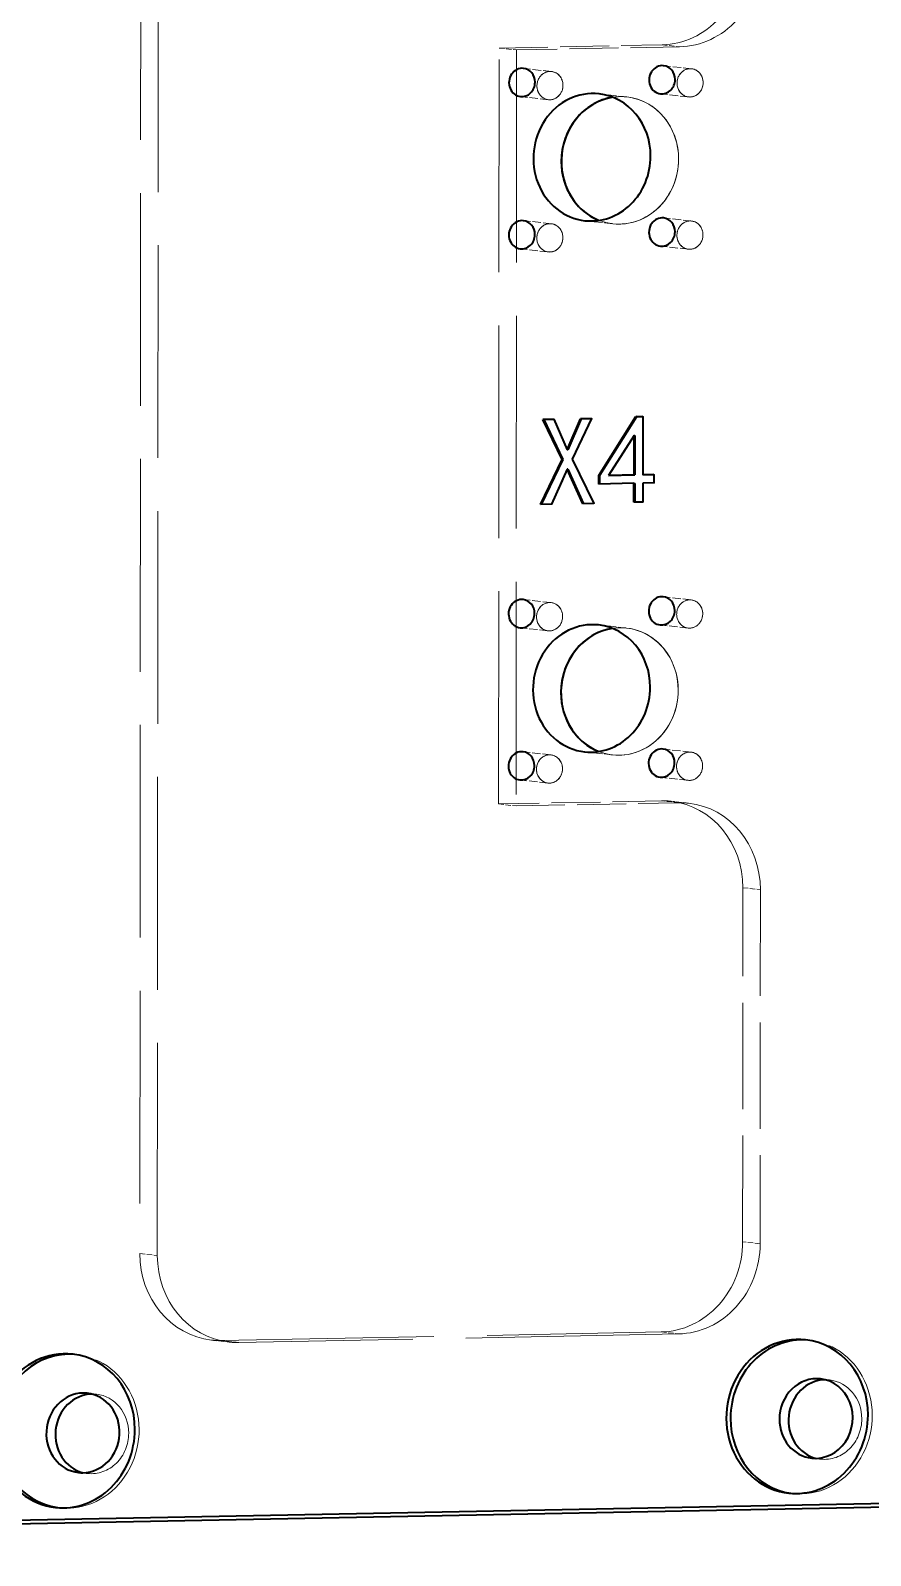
# Model space of a CAD drawing. Header units: millimetres. Extents: x -631 to 3210, y -446 to 2288.
# Drawn here: x 2917.6 to 2965, y 1082.2 to 1168.2 of the extents above; entities that cross this region are included whole.
import ezdxf

# ---------------------------------------------------------------- set-up
doc = ezdxf.new("R2010")
doc.units = ezdxf.units.MM
doc.linetypes.add('DASHED', pattern=[15, 12, -3])
doc.layers.get('0').update_dxf_attribs({"lineweight": 18})

msp = doc.modelspace()

# ---------------------------------------------------------------- linework, layer by layer
at = {"color": 7, "linetype": 'DASHED', "lineweight": 13}
for p, q in [((2923.869, 1249.056), (2923.761, 1099.224)), ((2923.869, 1249.056), (2923.761, 1099.224)), ((2924.747, 1099.114), (2924.855, 1248.947)), ((2924.747, 1099.114), (2924.855, 1248.947)), ((2943.994, 1124.591), (2944.025, 1167.243)), ((2943.994, 1124.591), (2944.025, 1167.243)), ((2945.011, 1167.134), (2944.98, 1124.482)), ((2945.011, 1167.134), (2944.98, 1124.482)), ((2928.352, 1094.319), (2953.161, 1094.804)), ((2928.352, 1094.319), (2953.161, 1094.804)), ((2954.148, 1094.695), (2929.338, 1094.21)), ((2954.148, 1094.695), (2929.338, 1094.21))]:
    msp.add_line(p, q, dxfattribs=at)
at = {"color": 7, "linetype": 'DASHED', "lineweight": 13, "ltscale": 0.229759}
msp.add_line((2944.025, 1167.243), (2953.213, 1167.423), dxfattribs=at)
msp.add_line((2944.025, 1167.243), (2953.213, 1167.423), dxfattribs=at)
at = {"color": 7, "linetype": 'DASHED', "lineweight": 13, "ltscale": 0.02481}
for p, q in [((2944.025, 1167.243), (2945.011, 1167.134)), ((2944.025, 1167.243), (2945.011, 1167.134)), ((2929.338, 1094.21), (2928.352, 1094.319)), ((2929.338, 1094.21), (2928.352, 1094.319))]:
    msp.add_line(p, q, dxfattribs=at)
at = {"color": 7, "linetype": 'DASHED', "lineweight": 13, "ltscale": 0.22976}
for p, q in [((2954.2, 1167.314), (2945.011, 1167.134)), ((2954.2, 1167.314), (2945.011, 1167.134)), ((2953.183, 1124.77), (2943.994, 1124.591)), ((2953.183, 1124.77), (2943.994, 1124.591)), ((2944.98, 1124.482), (2954.169, 1124.661)), ((2944.98, 1124.482), (2954.169, 1124.661))]:
    msp.add_line(p, q, dxfattribs=at)
at = {"color": 7, "linetype": 'DASHED', "lineweight": 13, "ltscale": 0.024812}
for p, q in [((2953.213, 1167.423), (2954.2, 1167.314)), ((2953.213, 1167.423), (2954.2, 1167.314)), ((2943.994, 1124.591), (2944.98, 1124.482)), ((2943.994, 1124.591), (2944.98, 1124.482)), ((2954.169, 1124.661), (2953.183, 1124.77)), ((2954.169, 1124.661), (2953.183, 1124.77)), ((2954.715, 1124.637), (2953.729, 1124.746)), ((2954.715, 1124.637), (2953.729, 1124.746)), ((2957.773, 1119.866), (2958.76, 1119.757)), ((2957.773, 1119.866), (2958.76, 1119.757)), ((2958.745, 1099.779), (2957.759, 1099.888)), ((2958.745, 1099.779), (2957.759, 1099.888)), ((2923.761, 1099.224), (2924.747, 1099.114)), ((2923.761, 1099.224), (2924.747, 1099.114)), ((2953.161, 1094.804), (2954.148, 1094.695)), ((2953.161, 1094.804), (2954.148, 1094.695)), ((2927.806, 1094.344), (2928.792, 1094.235)), ((2927.806, 1094.344), (2928.792, 1094.235))]:
    msp.add_line(p, q, dxfattribs=at)
at = {"color": 7, "linetype": 'DASHED', "lineweight": 13, "ltscale": 0.039698}
for p, q in [((2946.981, 1165.918), (2945.403, 1166.093)), ((2946.981, 1165.918), (2945.403, 1166.093)), ((2954.883, 1166.073), (2953.305, 1166.247)), ((2954.883, 1166.073), (2953.305, 1166.247)), ((2946.805, 1164.328), (2945.227, 1164.503)), ((2946.805, 1164.328), (2945.227, 1164.503)), ((2951.237, 1164.483), (2949.659, 1164.658)), ((2951.237, 1164.483), (2949.659, 1164.658)), ((2954.708, 1164.483), (2953.129, 1164.657)), ((2954.708, 1164.483), (2953.129, 1164.657)), ((2946.975, 1157.328), (2945.397, 1157.503)), ((2946.975, 1157.328), (2945.397, 1157.503)), ((2950.445, 1157.327), (2948.867, 1157.502)), ((2950.445, 1157.327), (2948.867, 1157.502)), ((2954.877, 1157.482), (2953.299, 1157.657)), ((2954.877, 1157.482), (2953.299, 1157.657)), ((2946.799, 1155.738), (2945.221, 1155.912)), ((2946.799, 1155.738), (2945.221, 1155.912)), ((2954.701, 1155.892), (2953.123, 1156.067)), ((2954.701, 1155.892), (2953.123, 1156.067)), ((2946.96, 1135.952), (2945.381, 1136.126)), ((2946.96, 1135.952), (2945.381, 1136.126)), ((2954.862, 1136.106), (2953.284, 1136.281)), ((2954.862, 1136.106), (2953.284, 1136.281)), ((2946.784, 1134.362), (2945.205, 1134.536)), ((2946.784, 1134.362), (2945.205, 1134.536)), ((2951.216, 1134.517), (2949.637, 1134.692)), ((2951.216, 1134.517), (2949.637, 1134.692)), ((2954.686, 1134.516), (2953.108, 1134.691)), ((2954.686, 1134.516), (2953.108, 1134.691)), ((2946.954, 1127.361), (2945.375, 1127.536)), ((2946.954, 1127.361), (2945.375, 1127.536)), ((2950.424, 1127.361), (2948.846, 1127.535)), ((2950.424, 1127.361), (2948.846, 1127.535)), ((2954.856, 1127.516), (2953.277, 1127.691)), ((2954.856, 1127.516), (2953.277, 1127.691)), ((2946.778, 1125.771), (2945.199, 1125.946)), ((2946.778, 1125.771), (2945.199, 1125.946)), ((2954.68, 1125.926), (2953.102, 1126.1)), ((2954.68, 1125.926), (2953.102, 1126.1))]:
    msp.add_line(p, q, dxfattribs=at)
at = {"color": 7, "lineweight": 35, "ltscale": 0.015489}
for p, q in [((2946.499, 1146.286), (2947.118, 1146.298)), ((2946.499, 1146.286), (2947.118, 1146.298)), ((2952.123, 1143.17), (2952.743, 1143.182)), ((2952.123, 1143.17), (2952.743, 1143.182)), ((2952.742, 1142.705), (2952.123, 1142.693)), ((2952.742, 1142.705), (2952.123, 1142.693)), ((2946.986, 1141.498), (2946.366, 1141.486)), ((2946.986, 1141.498), (2946.366, 1141.486))]:
    msp.add_line(p, q, dxfattribs=at)
at = {"color": 7, "lineweight": 35, "ltscale": 0.062455}
msp.add_line((2947.581, 1144.035), (2946.499, 1146.286), dxfattribs=at)
msp.add_line((2947.581, 1144.035), (2946.499, 1146.286), dxfattribs=at)
at = {"color": 7, "lineweight": 35, "ltscale": 0.000991737}
for p, q in [((2946.538, 1146.282), (2946.499, 1146.286)), ((2946.538, 1146.282), (2946.499, 1146.286)), ((2951.634, 1145.377), (2951.674, 1145.372)), ((2951.634, 1145.377), (2951.674, 1145.372)), ((2951.633, 1143.16), (2951.672, 1143.156)), ((2951.633, 1143.16), (2951.672, 1143.156)), ((2952.163, 1143.165), (2952.123, 1143.17)), ((2952.163, 1143.165), (2952.123, 1143.17)), ((2952.162, 1142.688), (2952.123, 1142.693))]:
    msp.add_line(p, q, dxfattribs=at)
at = {"color": 7, "lineweight": 35, "ltscale": 0.014558}
msp.add_line((2947.12, 1146.293), (2946.538, 1146.282), dxfattribs=at)
msp.add_line((2947.12, 1146.293), (2946.538, 1146.282), dxfattribs=at)
at = {"color": 7, "lineweight": 35, "ltscale": 0.062456}
msp.add_line((2946.538, 1146.282), (2947.621, 1144.03), dxfattribs=at)
msp.add_line((2946.538, 1146.282), (2947.621, 1144.03), dxfattribs=at)
at = {"color": 7, "lineweight": 35, "ltscale": 0.046998}
msp.add_line((2947.118, 1146.298), (2947.865, 1144.573), dxfattribs=at)
msp.add_line((2947.118, 1146.298), (2947.865, 1144.573), dxfattribs=at)
at = {"color": 7, "linetype": 'DASHED', "lineweight": 13, "ltscale": 0.000993254}
for p, q in [((2947.158, 1146.294), (2947.118, 1146.298)), ((2947.158, 1146.294), (2947.118, 1146.298)), ((2952.165, 1146.448), (2952.125, 1146.452)), ((2952.165, 1146.448), (2952.125, 1146.452)), ((2949.684, 1142.64), (2949.645, 1142.644)), ((2949.684, 1142.64), (2949.645, 1142.644)), ((2952.782, 1142.7), (2952.742, 1142.705)), ((2952.782, 1142.7), (2952.742, 1142.705)), ((2947.025, 1141.494), (2946.986, 1141.498)), ((2947.025, 1141.494), (2946.986, 1141.498)), ((2948.78, 1141.528), (2948.741, 1141.532)), ((2948.78, 1141.528), (2948.741, 1141.532)), ((2952.161, 1141.622), (2952.122, 1141.626)), ((2952.161, 1141.622), (2952.122, 1141.626))]:
    msp.add_line(p, q, dxfattribs=at)
at = {"color": 7, "linetype": 'DASHED', "lineweight": 13, "ltscale": 0.000932492}
msp.add_line((2947.158, 1146.294), (2947.12, 1146.293), dxfattribs=at)
msp.add_line((2947.158, 1146.294), (2947.12, 1146.293), dxfattribs=at)
at = {"color": 7, "linetype": 'DASHED', "lineweight": 13, "ltscale": 0.046998}
msp.add_line((2947.905, 1144.569), (2947.158, 1146.294), dxfattribs=at)
msp.add_line((2947.905, 1144.569), (2947.158, 1146.294), dxfattribs=at)
at = {"color": 7, "lineweight": 35, "ltscale": 0.047694}
for p, q in [((2947.865, 1144.573), (2948.615, 1146.328)), ((2947.865, 1144.573), (2948.615, 1146.328)), ((2948.655, 1146.323), (2947.905, 1144.569)), ((2948.655, 1146.323), (2947.905, 1144.569))]:
    msp.add_line(p, q, dxfattribs=at)
at = {"color": 7, "lineweight": 35, "ltscale": 0.063447}
msp.add_line((2949.235, 1146.34), (2948.149, 1144.046), dxfattribs=at)
msp.add_line((2949.235, 1146.34), (2948.149, 1144.046), dxfattribs=at)
at = {"color": 7, "linetype": 'DASHED', "lineweight": 13, "ltscale": 0.063447}
msp.add_line((2948.188, 1144.042), (2949.274, 1146.335), dxfattribs=at)
msp.add_line((2948.188, 1144.042), (2949.274, 1146.335), dxfattribs=at)
at = {"color": 7, "lineweight": 35, "ltscale": 0.015491}
for p, q in [((2948.615, 1146.328), (2949.235, 1146.34)), ((2948.615, 1146.328), (2949.235, 1146.34)), ((2949.36, 1141.544), (2948.741, 1141.532)), ((2949.36, 1141.544), (2948.741, 1141.532))]:
    msp.add_line(p, q, dxfattribs=at)
at = {"color": 7, "lineweight": 35, "ltscale": 0.000993254}
for p, q in [((2948.655, 1146.323), (2948.615, 1146.328)), ((2948.655, 1146.323), (2948.615, 1146.328)), ((2951.778, 1146.441), (2951.738, 1146.445)), ((2951.778, 1146.441), (2951.738, 1146.445)), ((2947.905, 1144.569), (2947.865, 1144.573)), ((2947.905, 1144.569), (2947.865, 1144.573)), ((2947.621, 1144.03), (2947.581, 1144.035)), ((2947.621, 1144.03), (2947.581, 1144.035)), ((2947.904, 1143.475), (2947.865, 1143.479)), ((2947.904, 1143.475), (2947.865, 1143.479)), ((2950.227, 1143.127), (2950.187, 1143.132)), ((2950.227, 1143.127), (2950.187, 1143.132)), ((2951.632, 1142.683), (2951.672, 1142.679)), ((2951.632, 1142.683), (2951.672, 1142.679))]:
    msp.add_line(p, q, dxfattribs=at)
at = {"color": 7, "lineweight": 35, "ltscale": 0.014441}
msp.add_line((2949.232, 1146.335), (2948.655, 1146.323), dxfattribs=at)
msp.add_line((2949.232, 1146.335), (2948.655, 1146.323), dxfattribs=at)
at = {"color": 7, "linetype": 'DASHED', "lineweight": 13, "ltscale": 0.001048}
msp.add_line((2949.274, 1146.335), (2949.232, 1146.335), dxfattribs=at)
msp.add_line((2949.274, 1146.335), (2949.232, 1146.335), dxfattribs=at)
at = {"color": 7, "linetype": 'DASHED', "lineweight": 13, "ltscale": 0.000991737}
for p, q in [((2949.274, 1146.335), (2949.235, 1146.34)), ((2949.274, 1146.335), (2949.235, 1146.34)), ((2948.188, 1144.042), (2948.149, 1144.046)), ((2948.188, 1144.042), (2948.149, 1144.046)), ((2952.162, 1142.688), (2952.123, 1142.693)), ((2952.782, 1143.177), (2952.743, 1143.182)), ((2952.782, 1143.177), (2952.743, 1143.182)), ((2946.406, 1141.481), (2946.366, 1141.486)), ((2946.406, 1141.481), (2946.366, 1141.486)), ((2949.36, 1141.544), (2949.4, 1141.54)), ((2949.36, 1141.544), (2949.4, 1141.54)), ((2951.671, 1141.612), (2951.632, 1141.617)), ((2951.671, 1141.612), (2951.632, 1141.617))]:
    msp.add_line(p, q, dxfattribs=at)
at = {"color": 7, "lineweight": 35, "ltscale": 0.098195}
msp.add_line((2949.645, 1143.121), (2951.738, 1146.445), dxfattribs=at)
msp.add_line((2949.645, 1143.121), (2951.738, 1146.445), dxfattribs=at)
at = {"color": 7, "lineweight": 35, "ltscale": 0.098197}
msp.add_line((2951.778, 1146.441), (2949.685, 1143.117), dxfattribs=at)
msp.add_line((2951.778, 1146.441), (2949.685, 1143.117), dxfattribs=at)
at = {"color": 7, "lineweight": 35, "ltscale": 0.00968}
msp.add_line((2951.738, 1146.445), (2952.125, 1146.452), dxfattribs=at)
msp.add_line((2951.738, 1146.445), (2952.125, 1146.452), dxfattribs=at)
at = {"color": 7, "lineweight": 35, "ltscale": 0.008693}
msp.add_line((2952.125, 1146.447), (2951.778, 1146.441), dxfattribs=at)
msp.add_line((2952.125, 1146.447), (2951.778, 1146.441), dxfattribs=at)
at = {"color": 7, "lineweight": 35, "ltscale": 0.082071}
msp.add_line((2952.125, 1146.452), (2952.123, 1143.17), dxfattribs=at)
msp.add_line((2952.125, 1146.452), (2952.123, 1143.17), dxfattribs=at)
at = {"color": 7, "linetype": 'DASHED', "lineweight": 13, "ltscale": 0.000987428}
msp.add_line((2952.165, 1146.448), (2952.125, 1146.447), dxfattribs=at)
msp.add_line((2952.165, 1146.448), (2952.125, 1146.447), dxfattribs=at)
at = {"color": 7, "linetype": 'DASHED', "lineweight": 13, "ltscale": 0.082071}
msp.add_line((2952.163, 1143.165), (2952.165, 1146.448), dxfattribs=at)
msp.add_line((2952.163, 1143.165), (2952.165, 1146.448), dxfattribs=at)
at = {"color": 7, "lineweight": 35, "ltscale": 0.066771}
msp.add_line((2951.634, 1145.377), (2950.187, 1143.132), dxfattribs=at)
msp.add_line((2951.634, 1145.377), (2950.187, 1143.132), dxfattribs=at)
at = {"color": 7, "linetype": 'DASHED', "lineweight": 13, "ltscale": 0.06677}
msp.add_line((2950.227, 1143.127), (2951.674, 1145.372), dxfattribs=at)
msp.add_line((2950.227, 1143.127), (2951.674, 1145.372), dxfattribs=at)
at = {"color": 7, "lineweight": 35, "ltscale": 0.055415}
for p, q in [((2951.633, 1143.16), (2951.634, 1145.377)), ((2951.633, 1143.16), (2951.634, 1145.377)), ((2951.674, 1145.372), (2951.672, 1143.156)), ((2951.674, 1145.372), (2951.672, 1143.156))]:
    msp.add_line(p, q, dxfattribs=at)
at = {"color": 7, "lineweight": 35, "ltscale": 0.070593}
for p, q in [((2946.366, 1141.486), (2947.581, 1144.035)), ((2946.366, 1141.486), (2947.581, 1144.035)), ((2947.621, 1144.03), (2946.406, 1141.481)), ((2947.621, 1144.03), (2946.406, 1141.481))]:
    msp.add_line(p, q, dxfattribs=at)
at = {"color": 7, "lineweight": 35, "ltscale": 0.054187}
msp.add_line((2947.865, 1143.479), (2946.986, 1141.498), dxfattribs=at)
msp.add_line((2947.865, 1143.479), (2946.986, 1141.498), dxfattribs=at)
at = {"color": 7, "linetype": 'DASHED', "lineweight": 13, "ltscale": 0.054187}
msp.add_line((2947.025, 1141.494), (2947.904, 1143.475), dxfattribs=at)
msp.add_line((2947.025, 1141.494), (2947.904, 1143.475), dxfattribs=at)
at = {"color": 7, "lineweight": 35, "ltscale": 0.053376}
for p, q in [((2948.741, 1141.532), (2947.865, 1143.479)), ((2948.741, 1141.532), (2947.865, 1143.479)), ((2947.904, 1143.475), (2948.78, 1141.528)), ((2947.904, 1143.475), (2948.78, 1141.528))]:
    msp.add_line(p, q, dxfattribs=at)
at = {"color": 7, "lineweight": 35, "ltscale": 0.069485}
msp.add_line((2948.149, 1144.046), (2949.36, 1141.544), dxfattribs=at)
msp.add_line((2948.149, 1144.046), (2949.36, 1141.544), dxfattribs=at)
at = {"color": 7, "linetype": 'DASHED', "lineweight": 13, "ltscale": 0.069485}
msp.add_line((2949.4, 1141.54), (2948.188, 1144.042), dxfattribs=at)
msp.add_line((2949.4, 1141.54), (2948.188, 1144.042), dxfattribs=at)
at = {"color": 7, "lineweight": 35, "ltscale": 0.011926}
for p, q in [((2949.645, 1142.644), (2949.645, 1143.121)), ((2949.645, 1142.644), (2949.645, 1143.121)), ((2952.743, 1143.182), (2952.742, 1142.705)), ((2952.743, 1143.182), (2952.742, 1142.705))]:
    msp.add_line(p, q, dxfattribs=at)
at = {"color": 7, "lineweight": 35, "ltscale": 0.000991821}
msp.add_line((2949.685, 1143.117), (2949.645, 1143.121), dxfattribs=at)
msp.add_line((2949.685, 1143.117), (2949.645, 1143.121), dxfattribs=at)
at = {"color": 7, "lineweight": 35, "ltscale": 0.049695}
msp.add_line((2951.632, 1142.683), (2949.645, 1142.644), dxfattribs=at)
msp.add_line((2951.632, 1142.683), (2949.645, 1142.644), dxfattribs=at)
at = {"color": 7, "lineweight": 35, "ltscale": 0.011925}
msp.add_line((2949.685, 1143.117), (2949.684, 1142.64), dxfattribs=at)
msp.add_line((2949.685, 1143.117), (2949.684, 1142.64), dxfattribs=at)
at = {"color": 7, "linetype": 'DASHED', "lineweight": 13, "ltscale": 0.049695}
msp.add_line((2949.684, 1142.64), (2951.672, 1142.679), dxfattribs=at)
msp.add_line((2949.684, 1142.64), (2951.672, 1142.679), dxfattribs=at)
at = {"color": 7, "lineweight": 35, "ltscale": 0.036143}
msp.add_line((2950.187, 1143.132), (2951.633, 1143.16), dxfattribs=at)
msp.add_line((2950.187, 1143.132), (2951.633, 1143.16), dxfattribs=at)
at = {"color": 7, "lineweight": 35, "ltscale": 0.036141}
msp.add_line((2951.672, 1143.156), (2950.227, 1143.127), dxfattribs=at)
msp.add_line((2951.672, 1143.156), (2950.227, 1143.127), dxfattribs=at)
at = {"color": 7, "lineweight": 35, "ltscale": 0.026656}
for p, q in [((2951.632, 1141.617), (2951.632, 1142.683)), ((2951.632, 1141.617), (2951.632, 1142.683)), ((2951.672, 1142.679), (2951.671, 1141.612)), ((2951.672, 1142.679), (2951.671, 1141.612)), ((2952.123, 1142.693), (2952.122, 1141.626)), ((2952.123, 1142.693), (2952.122, 1141.626))]:
    msp.add_line(p, q, dxfattribs=at)
at = {"color": 7, "linetype": 'DASHED', "lineweight": 13, "ltscale": 0.026656}
msp.add_line((2952.161, 1141.622), (2952.162, 1142.688), dxfattribs=at)
msp.add_line((2952.161, 1141.622), (2952.162, 1142.688), dxfattribs=at)
at = {"color": 7, "linetype": 'DASHED', "lineweight": 13, "ltscale": 0.015491}
for p, q in [((2952.162, 1142.688), (2952.782, 1142.7)), ((2952.162, 1142.688), (2952.782, 1142.7)), ((2946.406, 1141.481), (2947.025, 1141.494)), ((2946.406, 1141.481), (2947.025, 1141.494))]:
    msp.add_line(p, q, dxfattribs=at)
at = {"color": 7, "lineweight": 35, "ltscale": 0.014503}
msp.add_line((2952.743, 1143.177), (2952.163, 1143.165), dxfattribs=at)
msp.add_line((2952.743, 1143.177), (2952.163, 1143.165), dxfattribs=at)
at = {"color": 7, "linetype": 'DASHED', "lineweight": 13, "ltscale": 0.000985917}
msp.add_line((2952.782, 1143.177), (2952.743, 1143.177), dxfattribs=at)
msp.add_line((2952.782, 1143.177), (2952.743, 1143.177), dxfattribs=at)
at = {"color": 7, "linetype": 'DASHED', "lineweight": 13, "ltscale": 0.011926}
msp.add_line((2952.782, 1142.7), (2952.782, 1143.177), dxfattribs=at)
msp.add_line((2952.782, 1142.7), (2952.782, 1143.177), dxfattribs=at)
at = {"color": 7, "linetype": 'DASHED', "lineweight": 13, "ltscale": 0.015489}
msp.add_line((2948.78, 1141.528), (2949.4, 1141.54), dxfattribs=at)
msp.add_line((2948.78, 1141.528), (2949.4, 1141.54), dxfattribs=at)
at = {"color": 7, "lineweight": 35, "ltscale": 0.012261}
msp.add_line((2952.122, 1141.626), (2951.632, 1141.617), dxfattribs=at)
msp.add_line((2952.122, 1141.626), (2951.632, 1141.617), dxfattribs=at)
at = {"color": 7, "linetype": 'DASHED', "lineweight": 13, "ltscale": 0.012263}
msp.add_line((2951.671, 1141.612), (2952.161, 1141.622), dxfattribs=at)
msp.add_line((2951.671, 1141.612), (2952.161, 1141.622), dxfattribs=at)
at = {"color": 7, "linetype": 'DASHED', "lineweight": 13, "ltscale": 0.499442}
for p, q in [((2957.759, 1099.888), (2957.773, 1119.866)), ((2957.759, 1099.888), (2957.773, 1119.866)), ((2958.76, 1119.757), (2958.745, 1099.779)), ((2958.76, 1119.757), (2958.745, 1099.779))]:
    msp.add_line(p, q, dxfattribs=at)
at = {"color": 7, "linetype": 'DASHED', "lineweight": 13, "ltscale": 0.005955}
for p, q in [((2961.551, 1094.334), (2961.314, 1094.36)), ((2961.551, 1094.334), (2961.314, 1094.36)), ((2920.202, 1093.526), (2919.965, 1093.552)), ((2920.202, 1093.526), (2919.965, 1093.552))]:
    msp.add_line(p, q, dxfattribs=at)
at = {"color": 7, "linetype": 'DASHED', "lineweight": 13, "ltscale": 0.012902}
for p, q in [((2962.661, 1092.098), (2962.148, 1092.155)), ((2962.661, 1092.098), (2962.148, 1092.155)), ((2921.312, 1091.29), (2920.799, 1091.347)), ((2921.312, 1091.29), (2920.799, 1091.347)), ((2962.166, 1087.626), (2961.653, 1087.682)), ((2962.166, 1087.626), (2961.653, 1087.682)), ((2920.817, 1086.817), (2920.304, 1086.874)), ((2920.817, 1086.817), (2920.304, 1086.874))]:
    msp.add_line(p, q, dxfattribs=at)
at = {"color": 7, "lineweight": 35}
for p, q in [((2825.499, 1082.191), (3101.159, 1087.58)), ((2825.499, 1082.191), (3101.159, 1087.58)), ((2825.759, 1082.402), (3097.743, 1087.719)), ((2825.759, 1082.402), (3097.743, 1087.719))]:
    msp.add_line(p, q, dxfattribs=at)
at = {"color": 7, "linetype": 'DASHED', "lineweight": 13, "ltscale": 0.005954}
msp.add_line((2960.594, 1085.687), (2960.357, 1085.713), dxfattribs=at)
msp.add_line((2960.594, 1085.687), (2960.357, 1085.713), dxfattribs=at)
at = {"color": 7, "linetype": 'DASHED', "lineweight": 13, "ltscale": 0.005953}
msp.add_line((2919.245, 1084.879), (2919.008, 1084.905), dxfattribs=at)
msp.add_line((2919.245, 1084.879), (2919.008, 1084.905), dxfattribs=at)
at = {"color": 7, "linetype": 'DASHED', "lineweight": 13}
for centre, radius, start, end in [((2953.265, 1120.554), 4.217, 83.69221, 91.12325), ((2953.265, 1120.554), 4.217, 83.69221, 91.12325), ((2954.252, 1120.445), 4.217, 83.69189, 91.1233), ((2954.252, 1120.445), 4.217, 83.69189, 91.1233), ((2928.269, 1098.535), 4.217, 263.69221, 271.12326), ((2928.269, 1098.535), 4.217, 263.69221, 271.12326), ((2929.255, 1098.426), 4.217, 263.69189, 271.1233), ((2929.255, 1098.426), 4.217, 263.69189, 271.1233), ((2921.104, 1089.404), 1.898, 83.68817, 91.50383), ((2921.104, 1089.404), 1.898, 83.68817, 91.50383)]:
    msp.add_arc(centre, radius, start, end, dxfattribs=at)
for centre, major_axis, start_param, end_param in [((2953.217, 1172.417), (-0.55, -4.97), 0.11917, 1.689967), ((2953.217, 1172.417), (-0.55, -4.97), 0.11917, 1.689967), ((2954.203, 1172.308), (-0.55, -4.97), 0.11917, 1.689967), ((2954.203, 1172.308), (-0.55, -4.97), 0.11917, 1.689967), ((2946.893, 1165.123), (0.088, 0.795), 6.28316, 9.424753), ((2946.893, 1165.123), (0.088, 0.795), 6.28316, 7.973152), ((2946.893, 1165.123), (0.088, 0.795), 3.141567, 6.28316), ((2946.893, 1165.123), (0.088, 0.795), 4.831559, 6.28316), ((2954.796, 1165.278), (0.088, 0.795), 6.28316, 9.424753), ((2954.796, 1165.278), (0.088, 0.795), 6.28316, 7.973152), ((2954.796, 1165.278), (0.088, 0.795), 3.141567, 6.28316), ((2954.796, 1165.278), (0.088, 0.795), 4.831559, 6.28316), ((2946.893, 1165.123), (0.088, 0.795), 1.689967, 3.141567), ((2946.893, 1165.123), (0.088, 0.795), 3.141567, 4.831559), ((2954.796, 1165.278), (0.088, 0.795), 1.689967, 3.141567), ((2954.796, 1165.278), (0.088, 0.795), 3.141567, 4.831559), ((2950.841, 1160.905), (0.396, 3.578), 6.28316, 6.525667), ((2950.841, 1160.905), (0.396, 3.578), 6.28316, 6.525667), ((2950.841, 1160.905), (0.396, 3.578), 3.141567, 6.28316), ((2950.841, 1160.905), (0.396, 3.578), 4.831559, 6.28316), ((2950.841, 1160.905), (0.396, 3.578), 3.141567, 4.831559), ((2946.887, 1156.533), (0.088, 0.795), 6.28316, 9.424753), ((2946.887, 1156.533), (0.088, 0.795), 6.28316, 7.973152), ((2946.887, 1156.533), (0.088, 0.795), 3.141567, 6.28316), ((2946.887, 1156.533), (0.088, 0.795), 4.831559, 6.28316), ((2950.841, 1160.905), (0.396, 3.578), 2.899019, 3.141567), ((2950.841, 1160.905), (0.396, 3.578), 2.899019, 3.141567), ((2954.789, 1156.687), (0.088, 0.795), 6.28316, 9.424753), ((2954.789, 1156.687), (0.088, 0.795), 6.28316, 7.973152), ((2954.789, 1156.687), (0.088, 0.795), 3.141567, 6.28316), ((2954.789, 1156.687), (0.088, 0.795), 4.831559, 6.28316), ((2946.887, 1156.533), (0.088, 0.795), 1.689967, 3.141567), ((2946.887, 1156.533), (0.088, 0.795), 3.141567, 4.831559), ((2954.789, 1156.687), (0.088, 0.795), 1.689967, 3.141567), ((2954.789, 1156.687), (0.088, 0.795), 3.141567, 4.831559), ((2946.872, 1135.157), (0.088, 0.795), 6.28316, 9.424753), ((2946.872, 1135.157), (0.088, 0.795), 6.28316, 7.973152), ((2946.872, 1135.157), (0.088, 0.795), 3.141567, 6.28316), ((2946.872, 1135.157), (0.088, 0.795), 4.831559, 6.28316), ((2954.774, 1135.311), (0.088, 0.795), 6.28316, 9.424753), ((2954.774, 1135.311), (0.088, 0.795), 6.28316, 7.973152), ((2954.774, 1135.311), (0.088, 0.795), 3.141567, 6.28316), ((2954.774, 1135.311), (0.088, 0.795), 4.831559, 6.28316), ((2946.872, 1135.157), (0.088, 0.795), 1.689967, 3.141567), ((2946.872, 1135.157), (0.088, 0.795), 3.141567, 4.831559), ((2954.774, 1135.311), (0.088, 0.795), 1.689967, 3.141567), ((2954.774, 1135.311), (0.088, 0.795), 3.141567, 4.831559), ((2950.82, 1130.939), (0.396, 3.578), 6.28316, 6.525667), ((2950.82, 1130.939), (0.396, 3.578), 6.28316, 6.525667), ((2950.82, 1130.939), (0.396, 3.578), 3.141567, 6.28316), ((2950.82, 1130.939), (0.396, 3.578), 4.831559, 6.28316), ((2950.82, 1130.939), (0.396, 3.578), 3.141567, 4.831559), ((2946.866, 1126.566), (0.088, 0.795), 6.28316, 9.424753), ((2946.866, 1126.566), (0.088, 0.795), 6.28316, 7.973152), ((2946.866, 1126.566), (0.088, 0.795), 3.141567, 6.28316), ((2946.866, 1126.566), (0.088, 0.795), 4.831559, 6.28316), ((2950.82, 1130.939), (0.396, 3.578), 2.899019, 3.141567), ((2950.82, 1130.939), (0.396, 3.578), 2.899019, 3.141567), ((2954.768, 1126.721), (0.088, 0.795), 6.28316, 9.424753), ((2954.768, 1126.721), (0.088, 0.795), 6.28316, 7.973152), ((2954.768, 1126.721), (0.088, 0.795), 3.141567, 6.28316), ((2954.768, 1126.721), (0.088, 0.795), 4.831559, 6.28316), ((2946.866, 1126.566), (0.088, 0.795), 1.689967, 3.141567), ((2946.866, 1126.566), (0.088, 0.795), 3.141567, 4.831559), ((2954.768, 1126.721), (0.088, 0.795), 1.689967, 3.141567), ((2954.768, 1126.721), (0.088, 0.795), 3.141567, 4.831559), ((2953.179, 1119.776), (-0.55, -4.97), 1.689967, 3.141638), ((2953.179, 1119.776), (-0.55, -4.97), 1.689967, 3.141638), ((2954.165, 1119.667), (-0.55, -4.97), 1.689967, 3.141639), ((2954.165, 1119.667), (-0.55, -4.97), 1.689967, 3.141639), ((2953.165, 1099.798), (-0.55, -4.97), 0.11917, 1.689967), ((2953.165, 1099.798), (-0.55, -4.97), 0.11917, 1.689967), ((2954.151, 1099.689), (-0.55, -4.97), 0.11917, 1.689967), ((2954.151, 1099.689), (-0.55, -4.97), 0.11917, 1.689967), ((2928.355, 1099.313), (-0.55, -4.97), 4.831559, 6.28323), ((2928.355, 1099.313), (-0.55, -4.97), 4.831559, 6.28323), ((2929.342, 1099.204), (-0.55, -4.97), 4.831559, 6.283231), ((2929.342, 1099.204), (-0.55, -4.97), 4.831559, 6.283231), ((2961.072, 1090.01), (0.478, 4.324), 3.141567, 6.28316), ((2961.072, 1090.01), (0.478, 4.324), 3.141567, 6.28316), ((2961.072, 1090.01), (0.478, 4.324), 6.28316, 6.313003), ((2961.072, 1090.01), (0.478, 4.324), 6.28316, 6.313003), ((2919.723, 1089.202), (0.478, 4.324), 3.141567, 6.28316), ((2919.723, 1089.202), (0.478, 4.324), 3.141567, 6.28316), ((2919.723, 1089.202), (0.478, 4.324), 6.28316, 6.313003), ((2919.723, 1089.202), (0.478, 4.324), 6.28316, 6.313003), ((2962.414, 1089.862), (-0.247, -2.236), 3.141567, 3.266868), ((2962.414, 1089.862), (-0.247, -2.236), 3.141567, 3.266868), ((2962.414, 1089.862), (-0.247, -2.236), 1.689967, 3.141567), ((2962.414, 1089.862), (-0.247, -2.236), 1.689967, 3.141567), ((2921.065, 1089.054), (-0.247, -2.236), 1.689967, 3.141567), ((2921.065, 1089.054), (-0.247, -2.236), 1.689967, 3.141567), ((2962.414, 1089.862), (-0.247, -2.236), 6.28316, 7.973152), ((2962.414, 1089.862), (-0.247, -2.236), 6.28316, 7.973152), ((2921.065, 1089.054), (-0.247, -2.236), 6.28316, 7.973152), ((2921.065, 1089.054), (-0.247, -2.236), 6.28316, 7.973152), ((2962.414, 1089.862), (-0.247, -2.236), 6.158025, 6.28316), ((2962.414, 1089.862), (-0.247, -2.236), 6.158025, 6.28316), ((2921.065, 1089.054), (-0.247, -2.236), 6.158025, 6.28316), ((2921.065, 1089.054), (-0.247, -2.236), 6.158025, 6.28316), ((2961.072, 1090.01), (0.478, 4.324), 3.11176, 3.141567), ((2961.072, 1090.01), (0.478, 4.324), 3.11176, 3.141567), ((2919.723, 1089.202), (0.478, 4.324), 3.11176, 3.141567), ((2919.723, 1089.202), (0.478, 4.324), 3.11176, 3.141567)]:
    msp.add_ellipse(centre, major_axis=major_axis, ratio=0.917827, start_param=start_param, end_param=end_param, dxfattribs=at)
at = {"color": 7, "lineweight": 35}
for centre, major_axis, start_param, end_param in [((2945.315, 1165.298), (-0.088, -0.795), 3.141567, 6.28316), ((2945.315, 1165.298), (-0.088, -0.795), 3.141567, 6.28316), ((2945.315, 1165.298), (-0.088, -0.795), 1.689967, 3.141567), ((2945.315, 1165.298), (-0.088, -0.795), 1.689967, 3.141567), ((2953.217, 1165.452), (-0.088, -0.795), 3.141567, 6.28316), ((2953.217, 1165.452), (-0.088, -0.795), 3.141567, 6.28316), ((2953.217, 1165.452), (-0.088, -0.795), 1.689967, 3.141567), ((2953.217, 1165.452), (-0.088, -0.795), 1.689967, 3.141567), ((2945.315, 1165.298), (-0.088, -0.795), 6.28316, 7.973152), ((2945.315, 1165.298), (-0.088, -0.795), 6.28316, 7.973152), ((2953.217, 1165.452), (-0.088, -0.795), 6.28316, 7.973152), ((2953.217, 1165.452), (-0.088, -0.795), 6.28316, 7.973152), ((2949.263, 1161.08), (-0.396, -3.578), 3.141567, 6.28316), ((2949.263, 1161.08), (-0.396, -3.578), 3.141567, 6.28316), ((2950.841, 1160.905), (0.396, 3.578), 0.242481, 2.899019), ((2950.841, 1160.905), (0.396, 3.578), 0.242481, 1.689967), ((2949.263, 1161.08), (-0.396, -3.578), 1.689967, 3.141567), ((2949.263, 1161.08), (-0.396, -3.578), 1.689967, 3.141567), ((2950.841, 1160.905), (0.396, 3.578), 1.689967, 2.899019), ((2949.263, 1161.08), (-0.396, -3.578), 6.28316, 7.973152), ((2949.263, 1161.08), (-0.396, -3.578), 6.28316, 7.973152), ((2945.309, 1156.707), (-0.088, -0.795), 3.141567, 6.28316), ((2945.309, 1156.707), (-0.088, -0.795), 3.141567, 6.28316), ((2945.309, 1156.707), (-0.088, -0.795), 1.689967, 3.141567), ((2945.309, 1156.707), (-0.088, -0.795), 1.689967, 3.141567), ((2953.211, 1156.862), (-0.088, -0.795), 3.141567, 6.28316), ((2953.211, 1156.862), (-0.088, -0.795), 3.141567, 6.28316), ((2953.211, 1156.862), (-0.088, -0.795), 1.689967, 3.141567), ((2953.211, 1156.862), (-0.088, -0.795), 1.689967, 3.141567), ((2945.309, 1156.707), (-0.088, -0.795), 6.28316, 7.973152), ((2945.309, 1156.707), (-0.088, -0.795), 6.28316, 7.973152), ((2953.211, 1156.862), (-0.088, -0.795), 6.28316, 7.973152), ((2953.211, 1156.862), (-0.088, -0.795), 6.28316, 7.973152), ((2945.293, 1135.331), (-0.088, -0.795), 3.141567, 6.28316), ((2945.293, 1135.331), (-0.088, -0.795), 3.141567, 6.28316), ((2945.293, 1135.331), (-0.088, -0.795), 1.689967, 3.141567), ((2945.293, 1135.331), (-0.088, -0.795), 1.689967, 3.141567), ((2953.196, 1135.486), (-0.088, -0.795), 3.141567, 6.28316), ((2953.196, 1135.486), (-0.088, -0.795), 3.141567, 6.28316), ((2953.196, 1135.486), (-0.088, -0.795), 1.689967, 3.141567), ((2953.196, 1135.486), (-0.088, -0.795), 1.689967, 3.141567), ((2945.293, 1135.331), (-0.088, -0.795), 6.28316, 7.973152), ((2945.293, 1135.331), (-0.088, -0.795), 6.28316, 7.973152), ((2953.196, 1135.486), (-0.088, -0.795), 6.28316, 7.973152), ((2953.196, 1135.486), (-0.088, -0.795), 6.28316, 7.973152), ((2949.241, 1131.113), (-0.396, -3.578), 3.141567, 6.28316), ((2949.241, 1131.113), (-0.396, -3.578), 3.141567, 6.28316), ((2950.82, 1130.939), (0.396, 3.578), 0.242481, 2.899019), ((2950.82, 1130.939), (0.396, 3.578), 0.242481, 1.689967), ((2949.241, 1131.113), (-0.396, -3.578), 1.689967, 3.141567), ((2949.241, 1131.113), (-0.396, -3.578), 1.689967, 3.141567), ((2950.82, 1130.939), (0.396, 3.578), 1.689967, 2.899019), ((2949.241, 1131.113), (-0.396, -3.578), 6.28316, 7.973152), ((2949.241, 1131.113), (-0.396, -3.578), 6.28316, 7.973152), ((2945.287, 1126.741), (-0.088, -0.795), 3.141567, 6.28316), ((2945.287, 1126.741), (-0.088, -0.795), 3.141567, 6.28316), ((2945.287, 1126.741), (-0.088, -0.795), 1.689967, 3.141567), ((2945.287, 1126.741), (-0.088, -0.795), 1.689967, 3.141567), ((2953.189, 1126.895), (-0.088, -0.795), 3.141567, 6.28316), ((2953.189, 1126.895), (-0.088, -0.795), 3.141567, 6.28316), ((2953.189, 1126.895), (-0.088, -0.795), 1.689967, 3.141567), ((2953.189, 1126.895), (-0.088, -0.795), 1.689967, 3.141567), ((2945.287, 1126.741), (-0.088, -0.795), 6.28316, 7.973152), ((2945.287, 1126.741), (-0.088, -0.795), 6.28316, 7.973152), ((2953.189, 1126.895), (-0.088, -0.795), 6.28316, 7.973152), ((2953.189, 1126.895), (-0.088, -0.795), 6.28316, 7.973152), ((2960.835, 1090.037), (-0.478, -4.324), 3.141567, 6.28316), ((2960.835, 1090.037), (-0.478, -4.324), 3.141567, 6.28316), ((2961.072, 1090.01), (0.478, 4.324), 0.029818, 1.689967), ((2961.072, 1090.01), (0.478, 4.324), 0.029818, 1.689967), ((2919.487, 1089.228), (-0.478, -4.324), 3.141567, 6.28316), ((2919.487, 1089.228), (-0.478, -4.324), 3.141567, 6.28316), ((2960.835, 1090.037), (-0.478, -4.324), 1.689967, 3.141567), ((2960.835, 1090.037), (-0.478, -4.324), 1.689967, 3.141567), ((2919.723, 1089.202), (0.478, 4.324), 0.11917, 3.11176), ((2919.723, 1089.202), (0.478, 4.324), 0.11917, 3.11176), ((2919.723, 1089.202), (0.478, 4.324), 0.029818, 0.11917), ((2919.723, 1089.202), (0.478, 4.324), 0.029818, 0.11917), ((2919.487, 1089.228), (-0.478, -4.324), 1.689967, 3.141567), ((2919.487, 1089.228), (-0.478, -4.324), 1.689967, 3.141567), ((2961.901, 1089.919), (0.247, 2.236), 6.28316, 7.973152), ((2961.901, 1089.919), (0.247, 2.236), 6.28316, 7.973152), ((2962.414, 1089.862), (-0.247, -2.236), 3.266868, 6.158025), ((2962.414, 1089.862), (-0.247, -2.236), 3.266868, 6.158025), ((2961.901, 1089.919), (0.247, 2.236), 3.141567, 6.28316), ((2961.901, 1089.919), (0.247, 2.236), 3.141567, 6.28316), ((2920.552, 1089.11), (0.247, 2.236), 0.11917, 3.141567), ((2920.552, 1089.11), (0.247, 2.236), 0.11917, 3.141567), ((2921.065, 1089.054), (-0.247, -2.236), 3.266868, 6.158025), ((2921.065, 1089.054), (-0.247, -2.236), 3.266868, 6.158025), ((2920.552, 1089.11), (0.247, 2.236), 3.260763, 6.28316), ((2920.552, 1089.11), (0.247, 2.236), 3.260763, 6.28316), ((2920.552, 1089.11), (0.247, 2.236), 6.28316, 6.402356), ((2920.552, 1089.11), (0.247, 2.236), 6.28316, 6.402356), ((2919.487, 1089.228), (-0.478, -4.324), 6.28316, 7.973152), ((2919.487, 1089.228), (-0.478, -4.324), 6.28316, 7.973152), ((2961.072, 1090.01), (0.478, 4.324), 1.689967, 3.11176), ((2961.072, 1090.01), (0.478, 4.324), 1.689967, 3.11176), ((2961.901, 1089.919), (0.247, 2.236), 1.689967, 3.141567), ((2961.901, 1089.919), (0.247, 2.236), 1.689967, 3.141567), ((2960.835, 1090.037), (-0.478, -4.324), 6.28316, 7.973152), ((2960.835, 1090.037), (-0.478, -4.324), 6.28316, 7.973152), ((2920.552, 1089.11), (0.247, 2.236), 3.141567, 3.260763), ((2920.552, 1089.11), (0.247, 2.236), 3.141567, 3.260763)]:
    msp.add_ellipse(centre, major_axis=major_axis, ratio=0.917827, start_param=start_param, end_param=end_param, dxfattribs=at)

doc.saveas('drawing.dxf')
